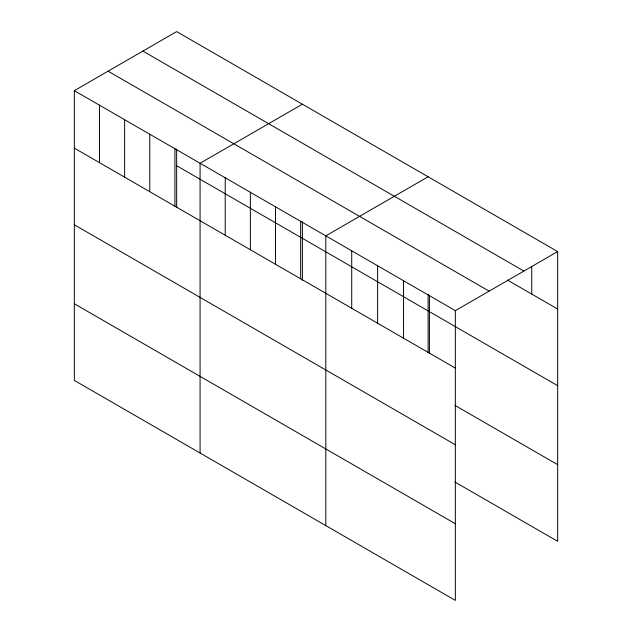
<?xml version="1.0" encoding="UTF-8"?>
<svg xmlns="http://www.w3.org/2000/svg" width="632" height="632" viewBox="0 0 632 632"><rect width="100%" height="100%" fill="white"/><g stroke="black" fill="none" stroke-linecap="round" stroke-linejoin="round"><path stroke-width="0.95" d="M74.339 90.668L455.348 310.644L455.348 600.4L74.339 380.425L74.339 90.668L176.652 31.6L557.661 251.576L557.661 541.332L454.858 481.979M302.388 104.193L200.075 163.261L200.075 453.018M428.117 176.778L325.804 235.855L325.804 525.611M455.348 310.644L557.661 251.576M142.887 51.089L523.896 271.065M507.512 280.087L557.661 309.04M108.104 71.179L489.113 291.147M176.652 165.726L557.661 385.694M74.339 148.141L455.348 368.108M454.858 405.325L557.661 464.678M74.339 224.795L455.348 444.762M74.339 303.771L455.348 523.746M531.749 266.807L531.749 294.085M429.436 295.681L429.436 353.154M428.117 294.196L428.117 352.83M403.532 280.727L403.532 338.191M377.62 265.764L377.62 323.236M351.716 250.809L351.716 308.274M302.388 221.611L302.388 280.245M300.658 221.334L300.658 278.799M275.512 206.814L275.512 264.287M250.367 192.294L250.367 249.766M225.221 177.782L225.221 235.246M176.652 149.018L176.652 207.652M174.93 148.741L174.93 206.214M149.776 134.221L149.776 191.694M124.63 119.709L124.63 177.173M99.485 105.189L99.485 162.653"/></g></svg>
